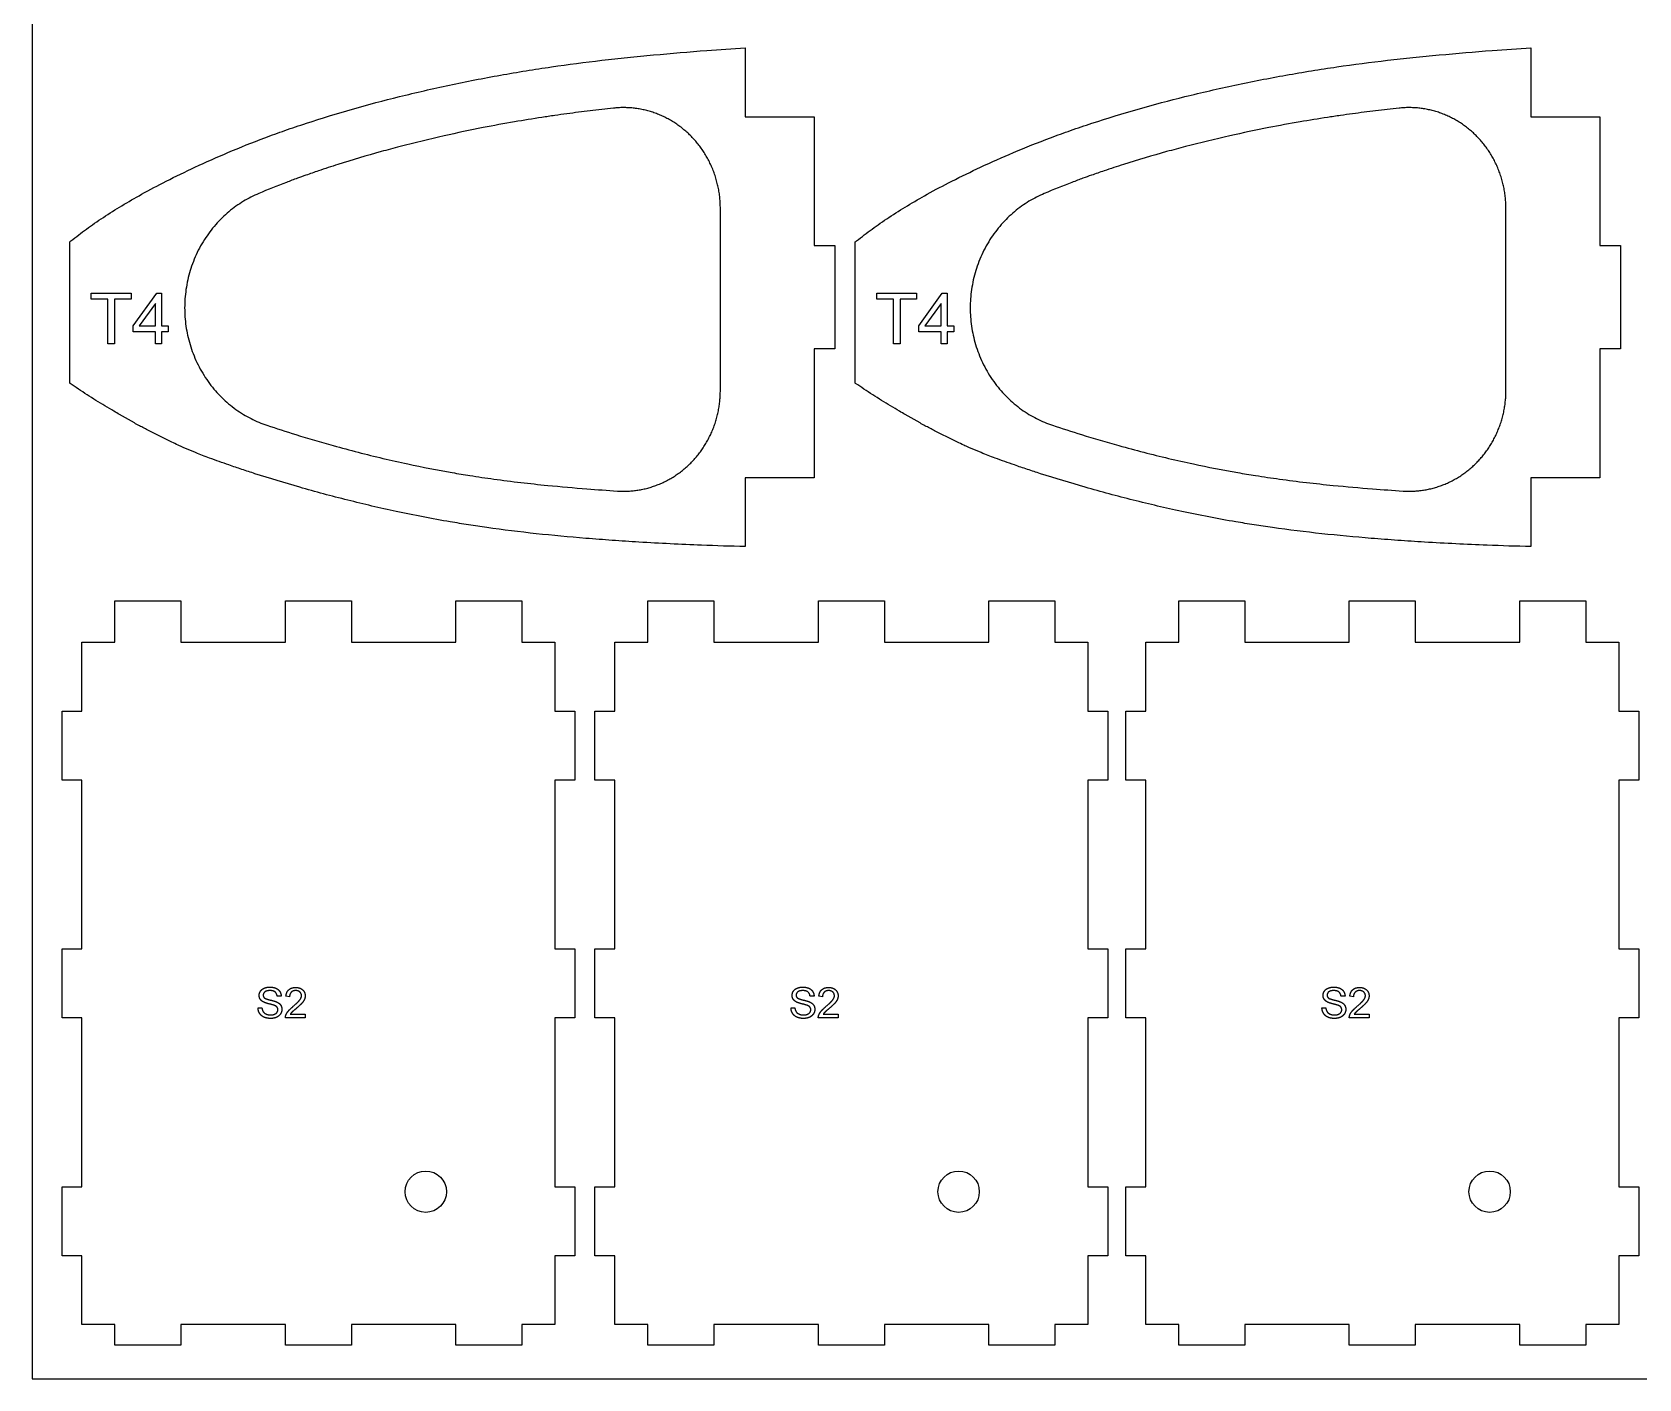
# Model space of a CAD drawing. Header units: millimetres. Extents: x -1485 to 1304, y -887 to 371.
# Drawn here: x -527 to -210.1, y -887.2 to -621.6 of the extents above; entities that cross this region are included whole.
import ezdxf

# ---------------------------------------------------------------- set-up
doc = ezdxf.new("R2010")
doc.units = ezdxf.units.MM
doc.header["$MEASUREMENT"] = 0
doc.layers.add('Predeterminada', color=18, linetype='Continuous', true_color=0x000000)
doc.layers.add('Predeterminado', color=18, linetype='Continuous', true_color=0x000000)

msp = doc.modelspace()

# ---------------------------------------------------------------- linework, layer by layer
at = {"layer": 'Predeterminada'}
for p, q in [((-391.235, -677.76), (-391.235, -656.385)), ((-236.304, -677.76), (-236.304, -656.385)), ((-515.292, -674.247, -4796.231), (-515.292, -673.103, -4796.231)), ((-515.292, -673.103, -4796.231), (-507.46, -673.103, -4796.231)), ((-512.039, -674.247, -4796.231), (-515.292, -674.247, -4796.231)), ((-512.039, -683.043, -4796.231), (-512.039, -674.247, -4796.231)), ((-507.46, -674.247, -4796.231), (-510.713, -674.247, -4796.231)), ((-510.713, -674.247, -4796.231), (-510.713, -683.043, -4796.231)), ((-507.46, -673.103, -4796.231), (-507.46, -674.247, -4796.231)), ((-507.039, -679.549, -4796.231), (-502.4, -673.103, -4796.231)), ((-502.4, -673.103, -4796.231), (-501.436, -673.103, -4796.231)), ((-501.436, -673.103, -4796.231), (-501.436, -679.549, -4796.231)), ((-360.361, -674.247, -4796.231), (-360.361, -673.103, -4796.231)), ((-360.361, -673.103, -4796.231), (-352.529, -673.103, -4796.231)), ((-357.108, -674.247, -4796.231), (-360.361, -674.247, -4796.231)), ((-357.108, -683.043, -4796.231), (-357.108, -674.247, -4796.231)), ((-352.529, -674.247, -4796.231), (-355.782, -674.247, -4796.231)), ((-355.782, -674.247, -4796.231), (-355.782, -683.043, -4796.231)), ((-352.529, -673.103, -4796.231), (-352.529, -674.247, -4796.231)), ((-352.108, -679.549, -4796.231), (-347.469, -673.103, -4796.231)), ((-347.469, -673.103, -4796.231), (-346.505, -673.103, -4796.231)), ((-346.505, -673.103, -4796.231), (-346.505, -679.549, -4796.231)), ((-502.641, -675.113, -4796.231), (-505.832, -679.549, -4796.231)), ((-502.641, -679.549, -4796.231), (-502.641, -675.113, -4796.231)), ((-391.235, -692.245), (-391.235, -677.76)), ((-347.71, -675.113, -4796.231), (-350.901, -679.549, -4796.231)), ((-347.71, -679.549, -4796.231), (-347.71, -675.113, -4796.231)), ((-236.304, -692.245), (-236.304, -677.76)), ((-507.039, -680.693, -4796.231), (-507.039, -679.549, -4796.231)), ((-502.641, -680.693, -4796.231), (-507.039, -680.693, -4796.231)), ((-505.832, -679.549, -4796.231), (-502.641, -679.549, -4796.231)), ((-502.641, -683.043, -4796.231), (-502.641, -680.693, -4796.231)), ((-501.436, -679.549, -4796.231), (-500.111, -679.549, -4796.231)), ((-500.111, -680.693, -4796.231), (-501.436, -680.693, -4796.231)), ((-501.436, -680.693, -4796.231), (-501.436, -683.043, -4796.231)), ((-500.111, -679.549, -4796.231), (-500.111, -680.693, -4796.231)), ((-352.108, -680.693, -4796.231), (-352.108, -679.549, -4796.231)), ((-347.71, -680.693, -4796.231), (-352.108, -680.693, -4796.231)), ((-350.901, -679.549, -4796.231), (-347.71, -679.549, -4796.231)), ((-347.71, -683.043, -4796.231), (-347.71, -680.693, -4796.231)), ((-346.505, -679.549, -4796.231), (-345.18, -679.549, -4796.231)), ((-345.18, -680.693, -4796.231), (-346.505, -680.693, -4796.231)), ((-346.505, -680.693, -4796.231), (-346.505, -683.043, -4796.231)), ((-345.18, -679.549, -4796.231), (-345.18, -680.693, -4796.231)), ((-510.713, -683.043, -4796.231), (-512.039, -683.043, -4796.231)), ((-501.436, -683.043, -4796.231), (-502.641, -683.043, -4796.231)), ((-355.782, -683.043, -4796.231), (-357.108, -683.043, -4796.231)), ((-346.505, -683.043, -4796.231), (-347.71, -683.043, -4796.231)), ((-482.407, -814.027), (-481.648, -813.991)), ((-477.853, -811.678), (-478.648, -811.714)), ((-476.19, -811.823), (-476.913, -811.714)), ((-377.307, -814.027), (-376.548, -813.991)), ((-372.753, -811.678), (-373.548, -811.714)), ((-371.09, -811.823), (-371.813, -811.714)), ((-272.59, -814.027), (-271.831, -813.991)), ((-268.036, -811.678), (-268.831, -811.714)), ((-266.374, -811.823), (-267.097, -811.714)), ((-473.118, -815.979), (-477.021, -815.979)), ((-476.052, -815.256), (-473.118, -815.256)), ((-473.118, -815.256), (-473.118, -815.979)), ((-368.018, -815.979), (-371.922, -815.979)), ((-370.952, -815.256), (-368.018, -815.256)), ((-368.018, -815.256), (-368.018, -815.979)), ((-263.301, -815.979), (-267.205, -815.979)), ((-266.235, -815.256), (-263.301, -815.256)), ((-263.301, -815.256), (-263.301, -815.979))]:
    msp.add_line(p, q, dxfattribs=at)
msp.add_lwpolyline([(-526.967, -887.157), (373.033, -887.157), (373.033, -287.157), (-526.967, -287.157), (-526.967, -887.157)], dxfattribs=at)
for points, knots in [([(-412.314, -636.601), (-413.859, -636.769), (-416.923, -637.12), (-420.782, -637.611), (-423.949, -638.051), (-427.393, -638.56), (-432.102, -639.325), (-438.53, -640.509), (-446.07, -642.096), (-452.778, -643.72), (-459.764, -645.594), (-465.128, -647.186), (-470.053, -648.805), (-472.716, -649.728), (-474.826, -650.487), (-477.94, -651.649), (-480.477, -652.665), (-482.284, -653.425)], [48.7980611, 48.7980611, 48.7980611, 48.7980611, 53.6516516, 58.4335405, 60.9481191, 63.634169, 69.3055917, 75.8419763, 84.0329266, 93.344838, 97.3620141, 106.5762516, 110.774469, 113.5009756, 115.3461946, 117.7493307, 123.8394736, 123.8394736, 123.8394736, 123.8394736]), ([(-257.383, -636.601), (-258.928, -636.769), (-261.992, -637.12), (-265.851, -637.611), (-269.018, -638.051), (-272.462, -638.56), (-277.171, -639.325), (-283.599, -640.509), (-291.139, -642.096), (-297.847, -643.72), (-304.833, -645.594), (-310.197, -647.186), (-315.122, -648.805), (-317.785, -649.728), (-319.895, -650.487), (-323.009, -651.649), (-325.546, -652.665), (-327.353, -653.425)], [48.7980611, 48.7980611, 48.7980611, 48.7980611, 53.6516516, 58.4335405, 60.9481191, 63.634169, 69.3055917, 75.8419763, 84.0329266, 93.344838, 97.3620141, 106.5762516, 110.774469, 113.5009756, 115.3461946, 117.7493307, 123.8394736, 123.8394736, 123.8394736, 123.8394736]), ([(-480.682, -699.126), (-478.786, -699.76), (-474.435, -701.159), (-468.426, -702.925), (-461.069, -704.894), (-453.264, -706.738), (-445.898, -708.171), (-440.228, -709.113), (-433.957, -710.037), (-426.258, -710.926), (-418.125, -711.637), (-413.535, -711.965), (-411.532, -712.097)], [172.5837572, 172.5837572, 172.5837572, 172.5837572, 178.8049152, 186.8139679, 192.0953081, 202.5416478, 211.8214888, 215.5113139, 220.4849348, 231.613376, 239.7159879, 245.9897566, 245.9897566, 245.9897566, 245.9897566]), ([(-325.751, -699.126), (-323.855, -699.76), (-319.504, -701.159), (-313.495, -702.925), (-306.138, -704.894), (-298.333, -706.738), (-290.967, -708.171), (-285.297, -709.113), (-279.026, -710.037), (-271.327, -710.926), (-263.194, -711.637), (-258.604, -711.965), (-256.601, -712.097)], [172.5837572, 172.5837572, 172.5837572, 172.5837572, 178.8049152, 186.8139679, 192.0953081, 202.5416478, 211.8214888, 215.5113139, 220.4849348, 231.613376, 239.7159879, 245.9897566, 245.9897566, 245.9897566, 245.9897566])]:
    msp.add_open_spline(points, degree=3, knots=knots, dxfattribs=at)
for points, weights, knots in [([(-391.235, -656.385), (-391.235, -647.532), (-397.549, -641.606), (-403.862, -635.681), (-412.314, -636.601)], [1, 0.913608949889, 1, 0.913608949889, 1], [23.6309599, 23.6309599, 23.6309599, 36.2145105, 36.2145105, 48.7980611, 48.7980611, 48.7980611]), ([(-236.304, -656.385), (-236.304, -647.532), (-242.618, -641.606), (-248.931, -635.681), (-257.383, -636.601)], [1, 0.913608949889, 1, 0.913608949889, 1], [23.6309599, 23.6309599, 23.6309599, 36.2145105, 36.2145105, 48.7980611, 48.7980611, 48.7980611]), ([(-482.284, -653.425), (-497.47, -659.812), (-496.872, -676.861), (-496.275, -693.91), (-480.682, -699.126)], [1, 0.81862166394, 1, 0.81862166394, 1], [123.8394736, 123.8394736, 123.8394736, 148.2116154, 148.2116154, 172.5837572, 172.5837572, 172.5837572]), ([(-327.353, -653.425), (-342.539, -659.812), (-341.941, -676.861), (-341.343, -693.91), (-325.751, -699.126)], [1, 0.81862166394, 1, 0.81862166394, 1], [123.8394736, 123.8394736, 123.8394736, 148.2116154, 148.2116154, 172.5837572, 172.5837572, 172.5837572])]:
    msp.add_rational_spline(points, weights, degree=2, knots=knots, dxfattribs=at)
for points, weights in [([(-397.26, -706.746), (-391.235, -700.854), (-391.235, -692.245)], [1, 0.917739257684, 1]), ([(-242.329, -706.746), (-236.304, -700.854), (-236.304, -692.245)], [1, 0.917739257684, 1]), ([(-411.532, -712.097), (-403.285, -712.639), (-397.26, -706.746)], [1, 0.917739257686, 1]), ([(-256.601, -712.097), (-248.353, -712.639), (-242.329, -706.746)], [1, 0.917739257686, 1])]:
    msp.add_rational_spline(points, weights, degree=2, dxfattribs=at)
for points in [[(-482.19, -811.557), (-482.19, -811.104), (-481.934, -810.709)], [(-481.934, -810.709), (-481.678, -810.315), (-481.186, -810.111)], [(-481.076, -810.858), (-481.395, -811.123), (-481.395, -811.497)], [(-481.186, -810.111), (-480.694, -809.907), (-480.093, -809.907)], [(-480.061, -810.594), (-480.758, -810.594), (-481.076, -810.858)], [(-480.093, -809.907), (-479.43, -809.907), (-478.924, -810.119)], [(-479.05, -810.877), (-479.392, -810.594), (-480.061, -810.594)], [(-478.648, -811.714), (-478.707, -811.16), (-479.05, -810.877)], [(-478.924, -810.119), (-478.417, -810.332), (-478.145, -810.744)], [(-478.145, -810.744), (-477.873, -811.156), (-477.853, -811.678)], [(-476.913, -811.714), (-476.836, -810.867), (-476.331, -810.423)], [(-476.331, -810.423), (-475.827, -809.979), (-474.977, -809.979)], [(-475.861, -810.92), (-476.186, -811.246), (-476.19, -811.823)], [(-474.992, -810.594), (-475.535, -810.594), (-475.861, -810.92)], [(-474.16, -810.887), (-474.479, -810.594), (-474.992, -810.594)], [(-474.977, -809.979), (-474.119, -809.979), (-473.618, -810.455)], [(-473.841, -811.607), (-473.841, -811.18), (-474.16, -810.887)], [(-473.618, -810.455), (-473.118, -810.931), (-473.118, -811.634)], [(-377.09, -811.557), (-377.09, -811.104), (-376.834, -810.709)], [(-376.834, -810.709), (-376.578, -810.315), (-376.086, -810.111)], [(-375.977, -810.858), (-376.295, -811.123), (-376.295, -811.497)], [(-376.086, -810.111), (-375.594, -809.907), (-374.993, -809.907)], [(-374.961, -810.594), (-375.658, -810.594), (-375.977, -810.858)], [(-374.993, -809.907), (-374.33, -809.907), (-373.824, -810.119)], [(-373.95, -810.877), (-374.293, -810.594), (-374.961, -810.594)], [(-373.548, -811.714), (-373.608, -811.16), (-373.95, -810.877)], [(-373.824, -810.119), (-373.318, -810.332), (-373.046, -810.744)], [(-373.046, -810.744), (-372.773, -811.156), (-372.753, -811.678)], [(-371.813, -811.714), (-371.736, -810.867), (-371.232, -810.423)], [(-371.232, -810.423), (-370.727, -809.979), (-369.877, -809.979)], [(-370.761, -810.92), (-371.086, -811.246), (-371.09, -811.823)], [(-369.893, -810.594), (-370.435, -810.594), (-370.761, -810.92)], [(-369.06, -810.887), (-369.38, -810.594), (-369.893, -810.594)], [(-369.877, -809.979), (-369.019, -809.979), (-368.519, -810.455)], [(-368.741, -811.607), (-368.741, -811.18), (-369.06, -810.887)], [(-368.519, -810.455), (-368.018, -810.931), (-368.018, -811.634)], [(-272.374, -811.557), (-272.374, -811.104), (-272.118, -810.709)], [(-272.118, -810.709), (-271.861, -810.315), (-271.369, -810.111)], [(-271.26, -810.858), (-271.578, -811.123), (-271.578, -811.497)], [(-271.369, -810.111), (-270.878, -809.907), (-270.276, -809.907)], [(-270.244, -810.594), (-270.941, -810.594), (-271.26, -810.858)], [(-270.276, -809.907), (-269.614, -809.907), (-269.107, -810.119)], [(-269.233, -810.877), (-269.576, -810.594), (-270.244, -810.594)], [(-268.831, -811.714), (-268.891, -811.16), (-269.233, -810.877)], [(-269.107, -810.119), (-268.601, -810.332), (-268.329, -810.744)], [(-268.329, -810.744), (-268.057, -811.156), (-268.036, -811.678)], [(-267.097, -811.714), (-267.019, -810.867), (-266.515, -810.423)], [(-266.515, -810.423), (-266.01, -809.979), (-265.161, -809.979)], [(-266.044, -810.92), (-266.37, -811.246), (-266.374, -811.823)], [(-265.176, -810.594), (-265.719, -810.594), (-266.044, -810.92)], [(-264.344, -810.887), (-264.663, -810.594), (-265.176, -810.594)], [(-265.161, -809.979), (-264.302, -809.979), (-263.802, -810.455)], [(-264.024, -811.607), (-264.024, -811.18), (-264.344, -810.887)], [(-263.802, -810.455), (-263.301, -810.931), (-263.301, -811.634)], [(-482.083, -815.122), (-482.391, -814.638), (-482.407, -814.027)], [(-481.976, -812.303), (-482.19, -811.97), (-482.19, -811.557)], [(-481.327, -812.861), (-481.763, -812.636), (-481.976, -812.303)], [(-481.648, -813.991), (-481.596, -814.45), (-481.409, -814.744)], [(-481.395, -811.497), (-481.395, -811.821), (-481.169, -812.03)], [(-480.192, -813.235), (-480.991, -813.036), (-481.327, -812.861)], [(-481.169, -812.03), (-480.948, -812.24), (-480.012, -812.46)], [(-479.158, -813.529), (-479.392, -813.434), (-480.192, -813.235)], [(-480.012, -812.46), (-479.075, -812.679), (-478.72, -812.842)], [(-478.649, -813.881), (-478.794, -813.673), (-479.158, -813.529)], [(-478.72, -812.842), (-478.202, -813.083), (-477.955, -813.451)], [(-478.503, -814.37), (-478.503, -814.09), (-478.649, -813.881)], [(-477.708, -814.3), (-477.708, -814.776), (-477.978, -815.198)], [(-477.955, -813.451), (-477.708, -813.82), (-477.708, -814.3)], [(-476.472, -814.662), (-476.151, -814.27), (-475.535, -813.758)], [(-474.861, -814.113), (-475.513, -814.664), (-475.717, -814.861)], [(-475.535, -813.758), (-474.579, -812.937), (-474.21, -812.48)], [(-473.749, -813.066), (-474.089, -813.448), (-474.861, -814.113)], [(-474.21, -812.48), (-473.841, -812.024), (-473.841, -811.607)], [(-473.264, -812.338), (-473.41, -812.683), (-473.749, -813.066)], [(-473.118, -811.634), (-473.118, -811.992), (-473.264, -812.338)], [(-376.983, -815.122), (-377.291, -814.638), (-377.307, -814.027)], [(-376.877, -812.303), (-377.09, -811.97), (-377.09, -811.557)], [(-376.227, -812.861), (-376.663, -812.636), (-376.877, -812.303)], [(-376.548, -813.991), (-376.497, -814.45), (-376.309, -814.744)], [(-376.295, -811.497), (-376.295, -811.821), (-376.069, -812.03)], [(-375.092, -813.235), (-375.891, -813.036), (-376.227, -812.861)], [(-376.069, -812.03), (-375.848, -812.24), (-374.912, -812.46)], [(-374.059, -813.529), (-374.293, -813.434), (-375.092, -813.235)], [(-374.912, -812.46), (-373.976, -812.679), (-373.62, -812.842)], [(-373.549, -813.881), (-373.695, -813.673), (-374.059, -813.529)], [(-373.62, -812.842), (-373.102, -813.083), (-372.855, -813.451)], [(-373.404, -814.37), (-373.404, -814.09), (-373.549, -813.881)], [(-372.609, -814.3), (-372.609, -814.776), (-372.878, -815.198)], [(-372.855, -813.451), (-372.609, -813.82), (-372.609, -814.3)], [(-371.372, -814.662), (-371.051, -814.27), (-370.435, -813.758)], [(-369.762, -814.113), (-370.414, -814.664), (-370.617, -814.861)], [(-370.435, -813.758), (-369.48, -812.937), (-369.11, -812.48)], [(-368.65, -813.066), (-368.989, -813.448), (-369.762, -814.113)], [(-369.11, -812.48), (-368.741, -812.024), (-368.741, -811.607)], [(-368.164, -812.338), (-368.311, -812.683), (-368.65, -813.066)], [(-368.018, -811.634), (-368.018, -811.992), (-368.164, -812.338)], [(-272.266, -815.122), (-272.574, -814.638), (-272.59, -814.027)], [(-272.16, -812.303), (-272.374, -811.97), (-272.374, -811.557)], [(-271.511, -812.861), (-271.946, -812.636), (-272.16, -812.303)], [(-271.831, -813.991), (-271.78, -814.45), (-271.593, -814.744)], [(-271.578, -811.497), (-271.578, -811.821), (-271.353, -812.03)], [(-270.375, -813.235), (-271.175, -813.036), (-271.511, -812.861)], [(-271.353, -812.03), (-271.131, -812.24), (-270.195, -812.46)], [(-269.342, -813.529), (-269.576, -813.434), (-270.375, -813.235)], [(-270.195, -812.46), (-269.259, -812.679), (-268.903, -812.842)], [(-268.832, -813.881), (-268.978, -813.673), (-269.342, -813.529)], [(-268.903, -812.842), (-268.385, -813.083), (-268.138, -813.451)], [(-268.687, -814.37), (-268.687, -814.09), (-268.832, -813.881)], [(-267.892, -814.3), (-267.892, -814.776), (-268.161, -815.198)], [(-268.138, -813.451), (-267.892, -813.82), (-267.892, -814.3)], [(-266.655, -814.662), (-266.334, -814.27), (-265.719, -813.758)], [(-265.045, -814.113), (-265.697, -814.664), (-265.9, -814.861)], [(-265.719, -813.758), (-264.763, -812.937), (-264.394, -812.48)], [(-263.933, -813.066), (-264.272, -813.448), (-265.045, -814.113)], [(-264.394, -812.48), (-264.024, -812.024), (-264.024, -811.607)], [(-263.448, -812.338), (-263.594, -812.683), (-263.933, -813.066)], [(-263.301, -811.634), (-263.301, -811.992), (-263.448, -812.338)], [(-481.233, -815.847), (-481.775, -815.606), (-482.083, -815.122)], [(-481.409, -814.744), (-481.221, -815.038), (-480.827, -815.22)], [(-479.89, -816.088), (-480.692, -816.088), (-481.233, -815.847)], [(-480.827, -815.22), (-480.433, -815.401), (-479.939, -815.401)], [(-479.939, -815.401), (-479.502, -815.401), (-479.166, -815.263)], [(-478.753, -815.854), (-479.258, -816.088), (-479.89, -816.088)], [(-479.166, -815.263), (-478.831, -815.126), (-478.667, -814.886)], [(-477.978, -815.198), (-478.247, -815.619), (-478.753, -815.854)], [(-478.667, -814.886), (-478.503, -814.646), (-478.503, -814.37)], [(-477.021, -815.979), (-477.03, -815.711), (-476.938, -815.463)], [(-476.938, -815.463), (-476.793, -815.054), (-476.472, -814.662)], [(-475.717, -814.861), (-475.92, -815.057), (-476.052, -815.256)], [(-376.134, -815.847), (-376.675, -815.606), (-376.983, -815.122)], [(-376.309, -814.744), (-376.122, -815.038), (-375.727, -815.22)], [(-374.791, -816.088), (-375.592, -816.088), (-376.134, -815.847)], [(-375.727, -815.22), (-375.333, -815.401), (-374.84, -815.401)], [(-374.84, -815.401), (-374.402, -815.401), (-374.067, -815.263)], [(-373.653, -815.854), (-374.159, -816.088), (-374.791, -816.088)], [(-374.067, -815.263), (-373.731, -815.126), (-373.567, -814.886)], [(-372.878, -815.198), (-373.148, -815.619), (-373.653, -815.854)], [(-373.567, -814.886), (-373.404, -814.646), (-373.404, -814.37)], [(-371.922, -815.979), (-371.93, -815.711), (-371.839, -815.463)], [(-371.839, -815.463), (-371.693, -815.054), (-371.372, -814.662)], [(-370.617, -814.861), (-370.82, -815.057), (-370.952, -815.256)], [(-271.417, -815.847), (-271.959, -815.606), (-272.266, -815.122)], [(-271.593, -814.744), (-271.405, -815.038), (-271.011, -815.22)], [(-270.074, -816.088), (-270.875, -816.088), (-271.417, -815.847)], [(-271.011, -815.22), (-270.616, -815.401), (-270.123, -815.401)], [(-270.123, -815.401), (-269.685, -815.401), (-269.35, -815.263)], [(-268.936, -815.854), (-269.442, -816.088), (-270.074, -816.088)], [(-269.35, -815.263), (-269.014, -815.126), (-268.851, -814.886)], [(-268.161, -815.198), (-268.431, -815.619), (-268.936, -815.854)], [(-268.851, -814.886), (-268.687, -814.646), (-268.687, -814.37)], [(-267.205, -815.979), (-267.213, -815.711), (-267.122, -815.463)], [(-267.122, -815.463), (-266.976, -815.054), (-266.655, -814.662)], [(-265.9, -814.861), (-266.103, -815.057), (-266.235, -815.256)]]:
    msp.add_open_spline(points, degree=2, dxfattribs=at)
at = {"layer": 'Predeterminado'}
for p, q in [((-386.33, -624.708), (-386.33, -638.299)), ((-231.399, -624.708), (-231.399, -638.299)), ((-386.33, -638.299), (-372.739, -638.299)), ((-372.739, -638.299), (-372.739, -663.689)), ((-231.399, -638.299), (-217.807, -638.299)), ((-217.807, -638.299), (-217.807, -663.689)), ((-519.563, -690.814), (-519.563, -662.987)), ((-372.739, -663.689), (-368.661, -663.689)), ((-368.661, -663.689), (-368.661, -684.076)), ((-364.632, -690.814), (-364.632, -662.987)), ((-217.807, -663.689), (-213.73, -663.689)), ((-213.73, -663.689), (-213.73, -684.076)), ((-368.661, -684.076), (-372.739, -684.076)), ((-372.739, -684.076), (-372.739, -709.461)), ((-213.73, -684.076), (-217.807, -684.076)), ((-217.807, -684.076), (-217.807, -709.461)), ((-506.793, -698.678), (-509.711, -697.031)), ((-351.862, -698.678), (-354.78, -697.031)), ((-499.93, -702.224), (-503.909, -700.228)), ((-344.999, -702.224), (-348.978, -700.228)), ((-494.722, -704.526), (-497.188, -703.484)), ((-339.791, -704.526), (-342.257, -703.484)), ((-372.739, -709.461), (-386.33, -709.461)), ((-386.33, -709.461), (-386.33, -723.052)), ((-217.807, -709.461), (-231.399, -709.461)), ((-231.399, -709.461), (-231.399, -723.052)), ((-510.647, -741.905), (-510.647, -733.75)), ((-510.647, -733.75), (-497.628, -733.75)), ((-497.628, -733.75), (-497.628, -741.905)), ((-477.013, -741.905), (-477.013, -733.75)), ((-477.013, -733.75), (-463.994, -733.75)), ((-463.994, -733.75), (-463.994, -741.905)), ((-443.379, -741.905), (-443.379, -733.75)), ((-443.379, -733.75), (-430.36, -733.75)), ((-430.36, -733.75), (-430.36, -741.905)), ((-405.548, -741.905), (-405.548, -733.75)), ((-405.548, -733.75), (-392.529, -733.75)), ((-392.529, -733.75), (-392.529, -741.905)), ((-371.913, -741.905), (-371.913, -733.75)), ((-371.913, -733.75), (-358.895, -733.75)), ((-358.895, -733.75), (-358.895, -741.905)), ((-338.279, -741.905), (-338.279, -733.75)), ((-338.279, -733.75), (-325.26, -733.75)), ((-325.26, -733.75), (-325.26, -741.905)), ((-300.831, -741.905), (-300.831, -733.75)), ((-300.831, -733.75), (-287.812, -733.75)), ((-287.812, -733.75), (-287.812, -741.905)), ((-267.197, -741.905), (-267.197, -733.75)), ((-267.197, -733.75), (-254.178, -733.75)), ((-254.178, -733.75), (-254.178, -741.905)), ((-233.562, -741.905), (-233.562, -733.75)), ((-233.562, -733.75), (-220.543, -733.75)), ((-220.543, -733.75), (-220.543, -741.905)), ((-517.157, -755.496), (-517.157, -741.905)), ((-517.157, -741.905), (-510.647, -741.905)), ((-497.628, -741.905), (-477.013, -741.905)), ((-463.994, -741.905), (-443.379, -741.905)), ((-430.36, -741.905), (-423.85, -741.905)), ((-423.85, -741.905), (-423.85, -755.496)), ((-412.057, -755.496), (-412.057, -741.905)), ((-412.057, -741.905), (-405.548, -741.905)), ((-392.529, -741.905), (-371.913, -741.905)), ((-358.895, -741.905), (-338.279, -741.905)), ((-325.26, -741.905), (-318.751, -741.905)), ((-318.751, -741.905), (-318.751, -755.496)), ((-307.34, -755.496), (-307.34, -741.905)), ((-307.34, -741.905), (-300.831, -741.905)), ((-287.812, -741.905), (-267.197, -741.905)), ((-254.178, -741.905), (-233.562, -741.905)), ((-220.543, -741.905), (-214.034, -741.905)), ((-214.034, -741.905), (-214.034, -755.496)), ((-521.063, -769.088), (-521.063, -755.496)), ((-521.063, -755.496), (-517.157, -755.496)), ((-423.85, -755.496), (-419.945, -755.496)), ((-419.945, -755.496), (-419.945, -769.088)), ((-415.963, -769.088), (-415.963, -755.496)), ((-415.963, -755.496), (-412.057, -755.496)), ((-318.751, -755.496), (-314.845, -755.496)), ((-314.845, -755.496), (-314.845, -769.088)), ((-311.246, -769.088), (-311.246, -755.496)), ((-311.246, -755.496), (-307.34, -755.496)), ((-214.034, -755.496), (-210.128, -755.496)), ((-210.128, -755.496), (-210.128, -769.088)), ((-517.157, -769.088), (-521.063, -769.088)), ((-517.157, -802.388), (-517.157, -769.088)), ((-419.945, -769.088), (-423.85, -769.088)), ((-423.85, -769.088), (-423.85, -802.388)), ((-412.057, -769.088), (-415.963, -769.088)), ((-412.057, -802.388), (-412.057, -769.088)), ((-314.845, -769.088), (-318.751, -769.088)), ((-318.751, -769.088), (-318.751, -802.388)), ((-307.34, -769.088), (-311.246, -769.088)), ((-307.34, -802.388), (-307.34, -769.088)), ((-210.128, -769.088), (-214.034, -769.088)), ((-214.034, -769.088), (-214.034, -802.388)), ((-521.063, -815.979), (-521.063, -802.388)), ((-521.063, -802.388), (-517.157, -802.388)), ((-423.85, -802.388), (-419.945, -802.388)), ((-419.945, -802.388), (-419.945, -815.979)), ((-415.963, -815.979), (-415.963, -802.388)), ((-415.963, -802.388), (-412.057, -802.388)), ((-318.751, -802.388), (-314.845, -802.388)), ((-314.845, -802.388), (-314.845, -815.979)), ((-311.246, -815.979), (-311.246, -802.388)), ((-311.246, -802.388), (-307.34, -802.388)), ((-214.034, -802.388), (-210.128, -802.388)), ((-210.128, -802.388), (-210.128, -815.979)), ((-517.157, -815.979), (-521.063, -815.979)), ((-517.157, -849.279), (-517.157, -815.979)), ((-419.945, -815.979), (-423.85, -815.979)), ((-423.85, -815.979), (-423.85, -849.279)), ((-412.057, -815.979), (-415.963, -815.979)), ((-412.057, -849.279), (-412.057, -815.979)), ((-314.845, -815.979), (-318.751, -815.979)), ((-318.751, -815.979), (-318.751, -849.279)), ((-307.34, -815.979), (-311.246, -815.979)), ((-307.34, -849.279), (-307.34, -815.979)), ((-210.128, -815.979), (-214.034, -815.979)), ((-214.034, -815.979), (-214.034, -849.279)), ((-521.063, -862.87), (-521.063, -849.279)), ((-521.063, -849.279), (-517.157, -849.279)), ((-423.85, -849.279), (-419.945, -849.279)), ((-419.945, -849.279), (-419.945, -862.87)), ((-415.963, -862.87), (-415.963, -849.279)), ((-415.963, -849.279), (-412.057, -849.279)), ((-318.751, -849.279), (-314.845, -849.279)), ((-314.845, -849.279), (-314.845, -862.87)), ((-311.246, -862.87), (-311.246, -849.279)), ((-311.246, -849.279), (-307.34, -849.279)), ((-214.034, -849.279), (-210.128, -849.279)), ((-210.128, -849.279), (-210.128, -862.87)), ((-517.157, -862.87), (-521.063, -862.87)), ((-517.157, -876.462), (-517.157, -862.87)), ((-419.945, -862.87), (-423.85, -862.87)), ((-423.85, -862.87), (-423.85, -876.462)), ((-412.057, -862.87), (-415.963, -862.87)), ((-412.057, -876.462), (-412.057, -862.87)), ((-314.845, -862.87), (-318.751, -862.87)), ((-318.751, -862.87), (-318.751, -876.462)), ((-307.34, -862.87), (-311.246, -862.87)), ((-307.34, -876.462), (-307.34, -862.87)), ((-210.128, -862.87), (-214.034, -862.87)), ((-214.034, -862.87), (-214.034, -876.462)), ((-510.647, -876.462), (-517.157, -876.462)), ((-510.647, -880.539), (-510.647, -876.462)), ((-477.013, -876.462), (-497.628, -876.462)), ((-497.628, -876.462), (-497.628, -880.539)), ((-477.013, -880.539), (-477.013, -876.462)), ((-443.379, -876.462), (-463.994, -876.462)), ((-463.994, -876.462), (-463.994, -880.539)), ((-443.379, -880.539), (-443.379, -876.462)), ((-423.85, -876.462), (-430.36, -876.462)), ((-430.36, -876.462), (-430.36, -880.539)), ((-405.548, -876.462), (-412.057, -876.462)), ((-405.548, -880.539), (-405.548, -876.462)), ((-371.913, -876.462), (-392.529, -876.462)), ((-392.529, -876.462), (-392.529, -880.539)), ((-371.913, -880.539), (-371.913, -876.462)), ((-338.279, -876.462), (-358.895, -876.462)), ((-358.895, -876.462), (-358.895, -880.539)), ((-338.279, -880.539), (-338.279, -876.462)), ((-318.751, -876.462), (-325.26, -876.462)), ((-325.26, -876.462), (-325.26, -880.539)), ((-300.831, -876.462), (-307.34, -876.462)), ((-300.831, -880.539), (-300.831, -876.462)), ((-267.197, -876.462), (-287.812, -876.462)), ((-287.812, -876.462), (-287.812, -880.539)), ((-267.197, -880.539), (-267.197, -876.462)), ((-233.562, -876.462), (-254.178, -876.462)), ((-254.178, -876.462), (-254.178, -880.539)), ((-233.562, -880.539), (-233.562, -876.462)), ((-214.034, -876.462), (-220.543, -876.462)), ((-220.543, -876.462), (-220.543, -880.539)), ((-497.628, -880.539), (-510.647, -880.539)), ((-463.994, -880.539), (-477.013, -880.539)), ((-430.36, -880.539), (-443.379, -880.539)), ((-392.529, -880.539), (-405.548, -880.539)), ((-358.895, -880.539), (-371.913, -880.539)), ((-325.26, -880.539), (-338.279, -880.539)), ((-287.812, -880.539), (-300.831, -880.539)), ((-254.178, -880.539), (-267.197, -880.539)), ((-220.543, -880.539), (-233.562, -880.539))]:
    msp.add_line(p, q, dxfattribs=at)
for centre in [(-449.34, -850.252), (-344.241, -850.252), (-239.524, -850.252)]:
    msp.add_circle(centre, 4.077, dxfattribs=at)
for points, knots in [([(-519.563, -662.987), (-519.477, -662.918), (-518.89, -662.446), (-517.278, -661.185), (-515.15, -659.633), (-512.314, -657.711), (-509.238, -655.781), (-505.11, -653.399), (-500.304, -650.856), (-494.633, -648.1), (-488.148, -645.214), (-482.209, -642.844), (-477.03, -640.962), (-468.27, -637.997), (-457.47, -634.937), (-444.648, -631.995), (-436.307, -630.363), (-429.59, -629.219), (-422.917, -628.197), (-416.248, -627.338), (-409.529, -626.605), (-402.647, -625.928), (-394.901, -625.279), (-388.864, -624.866), (-386.33, -624.708)], [340.5128117, 340.5128117, 340.5128117, 340.5128117, 340.7568942, 342.1751209, 345.0298363, 346.5698321, 349.7349056, 353.0436848, 357.0878072, 361.7342026, 366.9584894, 372.7541305, 375.8437696, 379.1207653, 393.1651111, 400.6047425, 408.1544486, 411.921071, 415.6450612, 423.053193, 426.7622779, 430.5633362, 438.3158418, 443.9192537, 443.9192537, 443.9192537, 443.9192537]), ([(-364.632, -662.987), (-364.546, -662.918), (-363.959, -662.446), (-362.347, -661.185), (-360.219, -659.633), (-357.383, -657.711), (-354.307, -655.781), (-350.179, -653.399), (-345.373, -650.856), (-339.702, -648.1), (-333.216, -645.214), (-327.278, -642.844), (-322.099, -640.962), (-313.339, -637.997), (-302.539, -634.937), (-289.717, -631.995), (-281.376, -630.363), (-274.659, -629.219), (-267.986, -628.197), (-261.317, -627.338), (-254.598, -626.605), (-247.716, -625.928), (-239.97, -625.279), (-233.933, -624.866), (-231.399, -624.708)], [340.5128117, 340.5128117, 340.5128117, 340.5128117, 340.7568942, 342.1751209, 345.0298363, 346.5698321, 349.7349056, 353.0436848, 357.0878072, 361.7342026, 366.9584894, 372.7541305, 375.8437696, 379.1207653, 393.1651111, 400.6047425, 408.1544486, 411.921071, 415.6450612, 423.053193, 426.7622779, 430.5633362, 438.3158418, 443.9192537, 443.9192537, 443.9192537, 443.9192537]), ([(-509.711, -697.031), (-510.086, -696.814), (-511.653, -695.901), (-514.385, -694.247), (-517.262, -692.391), (-518.973, -691.225), (-519.54, -690.83), (-519.563, -690.814)], [311.4655452, 311.4655452, 311.4655452, 311.4655452, 312.422611, 315.4686989, 318.5147868, 319.9778649, 320.0396294, 320.0396294, 320.0396294, 320.0396294]), ([(-354.78, -697.031), (-355.155, -696.814), (-356.722, -695.901), (-359.454, -694.247), (-362.331, -692.391), (-364.042, -691.225), (-364.609, -690.83), (-364.632, -690.814)], [311.4655452, 311.4655452, 311.4655452, 311.4655452, 312.422611, 315.4686989, 318.5147868, 319.9778649, 320.0396294, 320.0396294, 320.0396294, 320.0396294]), ([(-503.909, -700.228), (-504.548, -699.894), (-505.511, -699.38), (-506.469, -698.857), (-506.793, -698.678)], [306.5917662, 306.5917662, 306.5917662, 306.5917662, 308.1827174, 309.000903, 309.000903, 309.000903, 309.000903]), ([(-348.978, -700.228), (-349.617, -699.894), (-350.58, -699.38), (-351.538, -698.857), (-351.862, -698.678)], [306.5917662, 306.5917662, 306.5917662, 306.5917662, 308.1827174, 309.000903, 309.000903, 309.000903, 309.000903]), ([(-497.188, -703.484), (-497.519, -703.338), (-498.27, -703.002), (-499.183, -702.58), (-499.765, -702.304), (-499.93, -702.224)], [301.0959717, 301.0959717, 301.0959717, 301.0959717, 301.8956403, 302.9110444, 303.3165116, 303.3165116, 303.3165116, 303.3165116]), ([(-342.257, -703.484), (-342.588, -703.338), (-343.339, -703.002), (-344.252, -702.58), (-344.833, -702.304), (-344.999, -702.224)], [301.0959717, 301.0959717, 301.0959717, 301.0959717, 301.8956403, 302.9110444, 303.3165116, 303.3165116, 303.3165116, 303.3165116]), ([(-386.33, -723.052), (-389.204, -722.984), (-396.194, -722.765), (-404.932, -722.33), (-412.545, -721.833), (-422.565, -721.077), (-432.03, -720.092), (-440.907, -718.769), (-445.097, -718.084), (-449.859, -717.217), (-456.613, -715.843), (-464.747, -713.949), (-474.026, -711.45), (-480.96, -709.349), (-485.599, -707.835), (-488.591, -706.826), (-491.639, -705.741), (-493.812, -704.896), (-494.722, -704.526)], [217.7920518, 217.7920518, 217.7920518, 217.7920518, 224.1377876, 233.2280531, 237.1016388, 240.9752245, 255.4091574, 258.0960863, 260.7830151, 264.7811215, 268.7792279, 275.9953819, 283.211536, 289.9873316, 291.9850816, 293.9828315, 296.9569462, 299.126751, 299.126751, 299.126751, 299.126751]), ([(-231.399, -723.052), (-234.273, -722.984), (-241.263, -722.765), (-250.001, -722.33), (-257.614, -721.833), (-267.634, -721.077), (-277.099, -720.092), (-285.976, -718.769), (-290.166, -718.084), (-294.928, -717.217), (-301.682, -715.843), (-309.816, -713.949), (-319.095, -711.45), (-326.029, -709.349), (-330.668, -707.835), (-333.66, -706.826), (-336.708, -705.741), (-338.881, -704.896), (-339.791, -704.526)], [217.7920518, 217.7920518, 217.7920518, 217.7920518, 224.1377876, 233.2280531, 237.1016388, 240.9752245, 255.4091574, 258.0960863, 260.7830151, 264.7811215, 268.7792279, 275.9953819, 283.211536, 289.9873316, 291.9850816, 293.9828315, 296.9569462, 299.126751, 299.126751, 299.126751, 299.126751])]:
    msp.add_open_spline(points, degree=3, knots=knots, dxfattribs=at)

doc.saveas('drawing.dxf')
